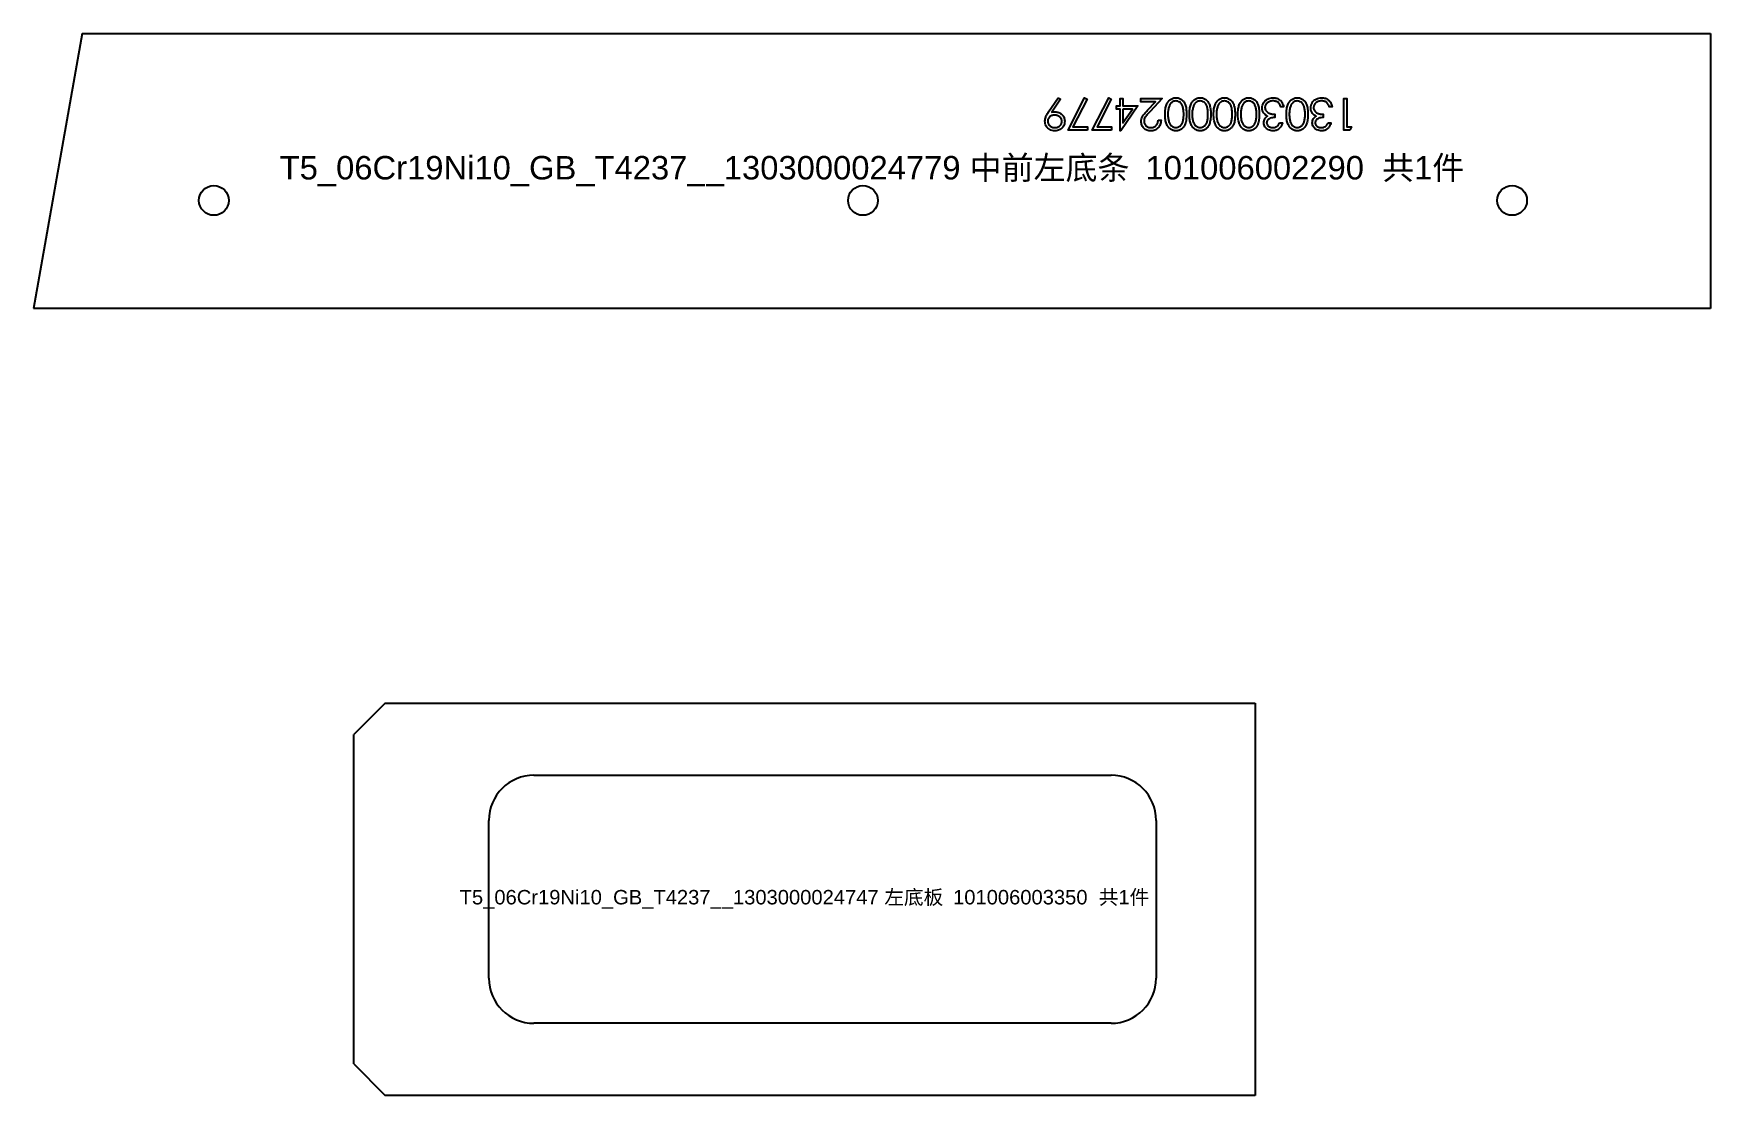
# Model space of a CAD drawing. Extents: x -16 to 22649, y -4599 to 814.
# Drawn here: x 13380.2 to 13566.2, y -309.5 to -191.8 of the extents above; entities that cross this region are included whole.
import ezdxf

# ---------------------------------------------------------------- set-up
doc = ezdxf.new("R2010")
doc.units = 0
doc.header["$MEASUREMENT"] = 0
doc.linetypes.add('CENTERX2', pattern=[20.32, 12.7, -2.54, 2.54, -2.54])
doc.layers.get('0').update_dxf_attribs({"linetype": 'CONTINUOUS'})
for name, color, linetype in [('1', 6, 'CENTERX2'), ('S1', 7, 'CONTINUOUS'), ('SLD-0', 7, 'CONTINUOUS')]:
    doc.layers.add(name, color=color, linetype=linetype)
doc.styles.get("Standard").update_dxf_attribs({"font": 'arial.ttf'})

# ---------------------------------------------------------------- blocks, each defined once
blk = doc.blocks.new('1303000024779_中前左底条_101006')
at = {"layer": '1', "color": 6, "linetype": 'CONTINUOUS', "flags": 128}
for points in [[(20.66, 8.14), (20.91, 7.97), (20.91, 7.97), (19.94, 6.54), (19.94, 6.54), (20.13, 6.56), (20.31, 6.57), (20.31, 6.57), (20.42, 6.56), (20.52, 6.55), (20.62, 6.53), (20.72, 6.49), (20.81, 6.45), (20.9, 6.4), (20.99, 6.34), (21.07, 6.27), (21.14, 6.19), (21.2, 6.11), (21.26, 6.03), (21.3, 5.94), (21.33, 5.84), (21.36, 5.74), (21.37, 5.64), (21.38, 5.53), (21.38, 5.53), (21.37, 5.39), (21.34, 5.25), (21.3, 5.12), (21.24, 4.99), (21.16, 4.88), (21.06, 4.77), (20.95, 4.68), (20.83, 4.6), (20.7, 4.54), (20.56, 4.5), (20.41, 4.47), (20.26, 4.46), (20.26, 4.46), (20.12, 4.47), (19.98, 4.5), (19.85, 4.54), (19.72, 4.6), (19.6, 4.68), (19.49, 4.77), (19.4, 4.88), (19.32, 5), (19.26, 5.12), (19.22, 5.26), (19.19, 5.39), (19.18, 5.54), (19.18, 5.54), (19.19, 5.65), (19.2, 5.76), (19.23, 5.87), (19.27, 5.99), (19.29, 6.05), (19.32, 6.12), (19.35, 6.18), (19.39, 6.25), (19.43, 6.33), (19.48, 6.4), (19.53, 6.48), (19.58, 6.56), (19.58, 6.56), (20.66, 8.14)], [(23.89, 4.55), (21.74, 4.55), (21.74, 4.55), (23.58, 8.14), (23.58, 8.14), (23.85, 7.99), (23.85, 7.99), (22.27, 4.91), (22.27, 4.91), (23.89, 4.91), (23.89, 4.91), (23.89, 4.55)], [(26.58, 4.55), (24.43, 4.55), (24.43, 4.55), (26.27, 8.14), (26.27, 8.14), (26.54, 7.99), (26.54, 7.99), (24.96, 4.91), (24.96, 4.91), (26.58, 4.91), (26.58, 4.91), (26.58, 4.55)], [(27.59, 4.46), (27.53, 4.46), (27.53, 4.46), (27.53, 6.88), (27.53, 6.88), (27.12, 6.88), (27.12, 6.88), (27.12, 7.24), (27.12, 7.24), (27.53, 7.24), (27.53, 7.24), (27.53, 8.05), (27.53, 8.05), (27.84, 8.05), (27.84, 8.05), (27.84, 7.24), (27.84, 7.24), (29.5, 7.24), (29.5, 7.24), (27.59, 4.46)], [(31.74, 5.63), (32.06, 5.63), (32.06, 5.63), (32.05, 5.5), (32.03, 5.38), (32, 5.27), (31.97, 5.16), (31.92, 5.06), (31.86, 4.96), (31.8, 4.87), (31.72, 4.79), (31.64, 4.71), (31.55, 4.64), (31.45, 4.59), (31.36, 4.54), (31.25, 4.51), (31.15, 4.48), (31.03, 4.47), (30.92, 4.46), (30.92, 4.46), (30.8, 4.47), (30.69, 4.48), (30.59, 4.5), (30.49, 4.54), (30.4, 4.58), (30.31, 4.63), (30.23, 4.7), (30.15, 4.77), (30.08, 4.85), (30.02, 4.93), (29.97, 5.02), (29.93, 5.11), (29.9, 5.2), (29.88, 5.3), (29.86, 5.4), (29.86, 5.5), (29.86, 5.5), (29.87, 5.65), (29.9, 5.79), (29.94, 5.92), (30, 6.06), (30.05, 6.12), (30.09, 6.2), (30.15, 6.28), (30.22, 6.36), (30.29, 6.45), (30.38, 6.55), (30.47, 6.65), (30.57, 6.76), (30.57, 6.76), (31.44, 7.69), (31.44, 7.69), (29.81, 7.69), (29.81, 7.69), (29.81, 8.05), (29.81, 8.05), (32.19, 8.05), (32.19, 8.05), (30.84, 6.6), (30.84, 6.6), (30.74, 6.5), (30.65, 6.4), (30.57, 6.31), (30.49, 6.23), (30.43, 6.15), (30.38, 6.08), (30.33, 6.02), (30.3, 5.97), (30.24, 5.86), (30.2, 5.75), (30.18, 5.64), (30.17, 5.53), (30.17, 5.53), (30.18, 5.46), (30.19, 5.39), (30.2, 5.32), (30.23, 5.26), (30.26, 5.2), (30.3, 5.14), (30.34, 5.08), (30.39, 5.03), (30.45, 4.98), (30.51, 4.94), (30.57, 4.9), (30.64, 4.87), (30.71, 4.85), (30.78, 4.83), (30.85, 4.82), (30.93, 4.82), (30.93, 4.82), (31.01, 4.82), (31.09, 4.83), (31.17, 4.85), (31.24, 4.87), (31.31, 4.9), (31.37, 4.94), (31.43, 4.98), (31.49, 5.03), (31.54, 5.09), (31.59, 5.15), (31.63, 5.21), (31.67, 5.29), (31.69, 5.36), (31.72, 5.45), (31.73, 5.53), (31.74, 5.63)], [(34.89, 6.3), (34.88, 6.13), (34.88, 5.97), (34.86, 5.83), (34.85, 5.69), (34.83, 5.56), (34.8, 5.44), (34.77, 5.33), (34.74, 5.23), (34.7, 5.14), (34.66, 5.05), (34.61, 4.97), (34.56, 4.9), (34.5, 4.83), (34.45, 4.76), (34.39, 4.71), (34.32, 4.66), (34.25, 4.61), (34.18, 4.57), (34.11, 4.54), (34.03, 4.51), (33.96, 4.49), (33.88, 4.47), (33.8, 4.46), (33.71, 4.46), (33.71, 4.46), (33.63, 4.46), (33.55, 4.47), (33.47, 4.49), (33.39, 4.51), (33.32, 4.54), (33.24, 4.57), (33.17, 4.61), (33.1, 4.66), (33.03, 4.71), (32.97, 4.77), (32.91, 4.83), (32.86, 4.9), (32.8, 4.98), (32.75, 5.06), (32.71, 5.15), (32.67, 5.25), (32.63, 5.35), (32.6, 5.46), (32.57, 5.58), (32.55, 5.71), (32.53, 5.84), (32.52, 5.99), (32.51, 6.14), (32.51, 6.3), (32.51, 6.3), (32.51, 6.46), (32.52, 6.61), (32.53, 6.76), (32.55, 6.89), (32.57, 7.02), (32.6, 7.14), (32.63, 7.25), (32.66, 7.35), (32.71, 7.45), (32.75, 7.53), (32.8, 7.62), (32.85, 7.69), (32.91, 7.77), (32.97, 7.83), (33.03, 7.89), (33.1, 7.94), (33.17, 7.99), (33.24, 8.03), (33.32, 8.06), (33.39, 8.09), (33.47, 8.11), (33.55, 8.13), (33.63, 8.14), (33.71, 8.14), (33.71, 8.14), (33.8, 8.14), (33.88, 8.13), (33.96, 8.11), (34.03, 8.09), (34.11, 8.06), (34.18, 8.03), (34.25, 7.99), (34.32, 7.95), (34.38, 7.9), (34.44, 7.84), (34.5, 7.78), (34.55, 7.71), (34.61, 7.63), (34.65, 7.55), (34.7, 7.46), (34.74, 7.37), (34.77, 7.27), (34.8, 7.16), (34.83, 7.04), (34.85, 6.91), (34.86, 6.77), (34.88, 6.63), (34.88, 6.47), (34.89, 6.3)], [(34.57, 6.3), (34.57, 6.44), (34.56, 6.57), (34.56, 6.7), (34.54, 6.81), (34.53, 6.91), (34.51, 7.01), (34.49, 7.1), (34.46, 7.18), (34.44, 7.25), (34.4, 7.32), (34.37, 7.38), (34.33, 7.44), (34.29, 7.49), (34.25, 7.54), (34.2, 7.59), (34.15, 7.63), (34.04, 7.69), (33.93, 7.74), (33.82, 7.77), (33.7, 7.78), (33.7, 7.78), (33.59, 7.77), (33.48, 7.74), (33.37, 7.7), (33.26, 7.63), (33.21, 7.59), (33.17, 7.55), (33.12, 7.5), (33.08, 7.44), (33.05, 7.38), (33.01, 7.32), (32.98, 7.25), (32.95, 7.18), (32.95, 7.18), (32.92, 7.09), (32.9, 6.99), (32.87, 6.88), (32.85, 6.78), (32.84, 6.67), (32.83, 6.55), (32.82, 6.43), (32.82, 6.3), (32.82, 6.3), (32.82, 6.17), (32.83, 6.05), (32.84, 5.94), (32.85, 5.83), (32.87, 5.73), (32.89, 5.63), (32.91, 5.54), (32.94, 5.45), (32.97, 5.37), (33, 5.3), (33.04, 5.23), (33.08, 5.17), (33.12, 5.11), (33.17, 5.06), (33.21, 5.01), (33.26, 4.97), (33.37, 4.91), (33.48, 4.86), (33.59, 4.83), (33.7, 4.82), (33.7, 4.82), (33.82, 4.83), (33.93, 4.86), (34.04, 4.91), (34.15, 4.97), (34.2, 5.01), (34.25, 5.06), (34.29, 5.11), (34.33, 5.16), (34.37, 5.22), (34.4, 5.28), (34.43, 5.35), (34.46, 5.42), (34.49, 5.5), (34.51, 5.59), (34.53, 5.68), (34.54, 5.79), (34.56, 5.9), (34.56, 6.03), (34.57, 6.16), (34.57, 6.3)], [(37.58, 6.3), (37.58, 6.13), (37.57, 5.97), (37.56, 5.83), (37.54, 5.69), (37.52, 5.56), (37.49, 5.44), (37.46, 5.33), (37.43, 5.23), (37.39, 5.14), (37.35, 5.05), (37.3, 4.97), (37.25, 4.9), (37.2, 4.83), (37.14, 4.76), (37.08, 4.71), (37.01, 4.66), (36.94, 4.61), (36.87, 4.57), (36.8, 4.54), (36.72, 4.51), (36.65, 4.49), (36.57, 4.47), (36.49, 4.46), (36.41, 4.46), (36.41, 4.46), (36.32, 4.46), (36.24, 4.47), (36.16, 4.49), (36.08, 4.51), (36.01, 4.54), (35.94, 4.57), (35.86, 4.61), (35.79, 4.66), (35.73, 4.71), (35.66, 4.77), (35.6, 4.83), (35.55, 4.9), (35.5, 4.98), (35.45, 5.06), (35.4, 5.15), (35.36, 5.25), (35.32, 5.35), (35.29, 5.46), (35.26, 5.58), (35.24, 5.71), (35.22, 5.84), (35.21, 5.99), (35.2, 6.14), (35.2, 6.3), (35.2, 6.3), (35.2, 6.46), (35.21, 6.61), (35.22, 6.76), (35.24, 6.89), (35.26, 7.02), (35.29, 7.14), (35.32, 7.25), (35.36, 7.35), (35.4, 7.45), (35.44, 7.53), (35.49, 7.62), (35.54, 7.69), (35.6, 7.77), (35.66, 7.83), (35.72, 7.89), (35.79, 7.94), (35.86, 7.99), (35.93, 8.03), (36.01, 8.06), (36.08, 8.09), (36.16, 8.11), (36.24, 8.13), (36.32, 8.14), (36.41, 8.14), (36.41, 8.14), (36.49, 8.14), (36.57, 8.13), (36.65, 8.11), (36.72, 8.09), (36.8, 8.06), (36.87, 8.03), (36.94, 7.99), (37.01, 7.95), (37.07, 7.9), (37.14, 7.84), (37.19, 7.78), (37.25, 7.71), (37.3, 7.63), (37.34, 7.55), (37.39, 7.46), (37.43, 7.37), (37.46, 7.27), (37.49, 7.16), (37.52, 7.04), (37.54, 6.91), (37.56, 6.77), (37.57, 6.63), (37.58, 6.47), (37.58, 6.3)], [(37.26, 6.3), (37.26, 6.44), (37.26, 6.57), (37.25, 6.7), (37.24, 6.81), (37.22, 6.91), (37.2, 7.01), (37.18, 7.1), (37.16, 7.18), (37.13, 7.25), (37.1, 7.32), (37.06, 7.38), (37.02, 7.44), (36.98, 7.49), (36.94, 7.54), (36.89, 7.59), (36.84, 7.63), (36.73, 7.69), (36.62, 7.74), (36.51, 7.77), (36.4, 7.78), (36.4, 7.78), (36.28, 7.77), (36.17, 7.74), (36.06, 7.7), (35.96, 7.63), (35.91, 7.59), (35.86, 7.55), (35.82, 7.5), (35.78, 7.44), (35.74, 7.38), (35.7, 7.32), (35.67, 7.25), (35.65, 7.18), (35.65, 7.18), (35.61, 7.09), (35.59, 6.99), (35.57, 6.88), (35.55, 6.78), (35.53, 6.67), (35.52, 6.55), (35.52, 6.43), (35.51, 6.3), (35.51, 6.3), (35.52, 6.17), (35.52, 6.05), (35.53, 5.94), (35.54, 5.83), (35.56, 5.73), (35.58, 5.63), (35.6, 5.54), (35.63, 5.45), (35.66, 5.37), (35.7, 5.3), (35.73, 5.23), (35.77, 5.17), (35.81, 5.11), (35.86, 5.06), (35.91, 5.01), (35.96, 4.97), (36.06, 4.91), (36.17, 4.86), (36.28, 4.83), (36.4, 4.82), (36.4, 4.82), (36.51, 4.83), (36.63, 4.86), (36.73, 4.91), (36.84, 4.97), (36.89, 5.01), (36.94, 5.06), (36.98, 5.11), (37.02, 5.16), (37.06, 5.22), (37.1, 5.28), (37.13, 5.35), (37.16, 5.42), (37.18, 5.5), (37.2, 5.59), (37.22, 5.68), (37.24, 5.79), (37.25, 5.9), (37.26, 6.03), (37.26, 6.16), (37.26, 6.3)], [(40.27, 6.3), (40.27, 6.13), (40.26, 5.97), (40.25, 5.83), (40.23, 5.69), (40.21, 5.56), (40.19, 5.44), (40.16, 5.33), (40.12, 5.23), (40.08, 5.14), (40.04, 5.05), (39.99, 4.97), (39.94, 4.9), (39.89, 4.83), (39.83, 4.76), (39.77, 4.71), (39.7, 4.66), (39.64, 4.61), (39.56, 4.57), (39.49, 4.54), (39.42, 4.51), (39.34, 4.49), (39.26, 4.47), (39.18, 4.46), (39.1, 4.46), (39.1, 4.46), (39.02, 4.46), (38.93, 4.47), (38.85, 4.49), (38.78, 4.51), (38.7, 4.54), (38.63, 4.57), (38.56, 4.61), (38.49, 4.66), (38.42, 4.71), (38.36, 4.77), (38.3, 4.83), (38.24, 4.9), (38.19, 4.98), (38.14, 5.06), (38.09, 5.15), (38.05, 5.25), (38.01, 5.35), (37.98, 5.46), (37.95, 5.58), (37.93, 5.71), (37.91, 5.84), (37.9, 5.99), (37.89, 6.14), (37.89, 6.3), (37.89, 6.3), (37.89, 6.46), (37.9, 6.61), (37.91, 6.76), (37.93, 6.89), (37.95, 7.02), (37.98, 7.14), (38.01, 7.25), (38.05, 7.35), (38.09, 7.45), (38.14, 7.53), (38.18, 7.62), (38.24, 7.69), (38.29, 7.77), (38.35, 7.83), (38.42, 7.89), (38.48, 7.94), (38.55, 7.99), (38.63, 8.03), (38.7, 8.06), (38.78, 8.09), (38.85, 8.11), (38.93, 8.13), (39.02, 8.14), (39.1, 8.14), (39.1, 8.14), (39.18, 8.14), (39.26, 8.13), (39.34, 8.11), (39.42, 8.09), (39.49, 8.06), (39.56, 8.03), (39.63, 7.99), (39.7, 7.95), (39.77, 7.9), (39.83, 7.84), (39.89, 7.78), (39.94, 7.71), (39.99, 7.63), (40.04, 7.55), (40.08, 7.46), (40.12, 7.37), (40.15, 7.27), (40.19, 7.16), (40.21, 7.04), (40.23, 6.91), (40.25, 6.77), (40.26, 6.63), (40.27, 6.47), (40.27, 6.3)], [(39.96, 6.3), (39.95, 6.44), (39.95, 6.57), (39.94, 6.7), (39.93, 6.81), (39.91, 6.91), (39.9, 7.01), (39.87, 7.1), (39.85, 7.18), (39.82, 7.25), (39.79, 7.32), (39.75, 7.38), (39.72, 7.44), (39.67, 7.49), (39.63, 7.54), (39.58, 7.59), (39.53, 7.63), (39.43, 7.69), (39.32, 7.74), (39.2, 7.77), (39.09, 7.78), (39.09, 7.78), (38.97, 7.77), (38.86, 7.74), (38.75, 7.7), (38.65, 7.63), (38.6, 7.59), (38.55, 7.55), (38.51, 7.5), (38.47, 7.44), (38.43, 7.38), (38.4, 7.32), (38.37, 7.25), (38.34, 7.18), (38.34, 7.18), (38.31, 7.09), (38.28, 6.99), (38.26, 6.88), (38.24, 6.78), (38.22, 6.67), (38.21, 6.55), (38.21, 6.43), (38.21, 6.3), (38.21, 6.3), (38.21, 6.17), (38.21, 6.05), (38.22, 5.94), (38.24, 5.83), (38.25, 5.73), (38.27, 5.63), (38.3, 5.54), (38.32, 5.45), (38.35, 5.37), (38.39, 5.3), (38.42, 5.23), (38.46, 5.17), (38.51, 5.11), (38.55, 5.06), (38.6, 5.01), (38.65, 4.97), (38.76, 4.91), (38.86, 4.86), (38.97, 4.83), (39.09, 4.82), (39.09, 4.82), (39.2, 4.83), (39.32, 4.86), (39.43, 4.91), (39.53, 4.97), (39.58, 5.01), (39.63, 5.06), (39.67, 5.11), (39.71, 5.16), (39.75, 5.22), (39.79, 5.28), (39.82, 5.35), (39.85, 5.42), (39.87, 5.5), (39.89, 5.59), (39.91, 5.68), (39.93, 5.79), (39.94, 5.9), (39.95, 6.03), (39.95, 6.16), (39.96, 6.3)], [(42.96, 6.3), (42.96, 6.13), (42.95, 5.97), (42.94, 5.83), (42.92, 5.69), (42.9, 5.56), (42.88, 5.44), (42.85, 5.33), (42.81, 5.23), (42.78, 5.14), (42.73, 5.05), (42.69, 4.97), (42.64, 4.9), (42.58, 4.83), (42.52, 4.76), (42.46, 4.71), (42.4, 4.66), (42.33, 4.61), (42.26, 4.57), (42.18, 4.54), (42.11, 4.51), (42.03, 4.49), (41.95, 4.47), (41.87, 4.46), (41.79, 4.46), (41.79, 4.46), (41.71, 4.46), (41.63, 4.47), (41.55, 4.49), (41.47, 4.51), (41.39, 4.54), (41.32, 4.57), (41.25, 4.61), (41.18, 4.66), (41.11, 4.71), (41.05, 4.77), (40.99, 4.83), (40.93, 4.9), (40.88, 4.98), (40.83, 5.06), (40.79, 5.15), (40.74, 5.25), (40.71, 5.35), (40.67, 5.46), (40.65, 5.58), (40.62, 5.71), (40.61, 5.84), (40.59, 5.99), (40.59, 6.14), (40.58, 6.3), (40.58, 6.3), (40.59, 6.46), (40.59, 6.61), (40.61, 6.76), (40.62, 6.89), (40.65, 7.02), (40.67, 7.14), (40.7, 7.25), (40.74, 7.35), (40.78, 7.45), (40.83, 7.53), (40.88, 7.62), (40.93, 7.69), (40.98, 7.77), (41.05, 7.83), (41.11, 7.89), (41.18, 7.94), (41.25, 7.99), (41.32, 8.03), (41.39, 8.06), (41.47, 8.09), (41.55, 8.11), (41.63, 8.13), (41.71, 8.14), (41.79, 8.14), (41.79, 8.14), (41.87, 8.14), (41.95, 8.13), (42.03, 8.11), (42.11, 8.09), (42.18, 8.06), (42.26, 8.03), (42.33, 7.99), (42.39, 7.95), (42.46, 7.9), (42.52, 7.84), (42.58, 7.78), (42.63, 7.71), (42.68, 7.63), (42.73, 7.55), (42.77, 7.46), (42.81, 7.37), (42.85, 7.27), (42.88, 7.16), (42.9, 7.04), (42.92, 6.91), (42.94, 6.77), (42.95, 6.63), (42.96, 6.47), (42.96, 6.3)], [(42.65, 6.3), (42.65, 6.44), (42.64, 6.57), (42.63, 6.7), (42.62, 6.81), (42.61, 6.91), (42.59, 7.01), (42.57, 7.1), (42.54, 7.18), (42.51, 7.25), (42.48, 7.32), (42.45, 7.38), (42.41, 7.44), (42.37, 7.49), (42.32, 7.54), (42.27, 7.59), (42.22, 7.63), (42.12, 7.69), (42.01, 7.74), (41.9, 7.77), (41.78, 7.78), (41.78, 7.78), (41.67, 7.77), (41.55, 7.74), (41.45, 7.7), (41.34, 7.63), (41.29, 7.59), (41.25, 7.55), (41.2, 7.5), (41.16, 7.44), (41.12, 7.38), (41.09, 7.32), (41.06, 7.25), (41.03, 7.18), (41.03, 7.18), (41, 7.09), (40.97, 6.99), (40.95, 6.88), (40.93, 6.78), (40.92, 6.67), (40.91, 6.55), (40.9, 6.43), (40.9, 6.3), (40.9, 6.3), (40.9, 6.17), (40.9, 6.05), (40.91, 5.94), (40.93, 5.83), (40.94, 5.73), (40.96, 5.63), (40.99, 5.54), (41.02, 5.45), (41.05, 5.37), (41.08, 5.3), (41.12, 5.23), (41.16, 5.17), (41.2, 5.11), (41.24, 5.06), (41.29, 5.01), (41.34, 4.97), (41.45, 4.91), (41.56, 4.86), (41.67, 4.83), (41.78, 4.82), (41.78, 4.82), (41.9, 4.83), (42.01, 4.86), (42.12, 4.91), (42.22, 4.97), (42.27, 5.01), (42.32, 5.06), (42.37, 5.11), (42.41, 5.16), (42.44, 5.22), (42.48, 5.28), (42.51, 5.35), (42.54, 5.42), (42.57, 5.5), (42.59, 5.59), (42.61, 5.68), (42.62, 5.79), (42.63, 5.9), (42.64, 6.03), (42.65, 6.16), (42.65, 6.3)], [(45.21, 5.36), (45.52, 5.36), (45.52, 5.36), (45.49, 5.25), (45.46, 5.15), (45.42, 5.06), (45.38, 4.98), (45.33, 4.9), (45.27, 4.82), (45.21, 4.75), (45.14, 4.69), (45.07, 4.64), (44.99, 4.59), (44.92, 4.55), (44.83, 4.52), (44.75, 4.49), (44.66, 4.48), (44.57, 4.46), (44.48, 4.46), (44.48, 4.46), (44.34, 4.47), (44.21, 4.49), (44.08, 4.53), (43.96, 4.59), (43.85, 4.65), (43.75, 4.73), (43.66, 4.82), (43.59, 4.92), (43.53, 5.03), (43.49, 5.14), (43.46, 5.25), (43.46, 5.37), (43.46, 5.37), (43.46, 5.48), (43.48, 5.58), (43.51, 5.68), (43.56, 5.78), (43.62, 5.86), (43.69, 5.95), (43.77, 6.02), (43.86, 6.09), (43.86, 6.09), (43.75, 6.15), (43.65, 6.22), (43.56, 6.3), (43.49, 6.39), (43.49, 6.39), (43.44, 6.46), (43.39, 6.53), (43.36, 6.61), (43.33, 6.68), (43.31, 6.76), (43.29, 6.84), (43.28, 6.93), (43.28, 7.01), (43.28, 7.01), (43.29, 7.16), (43.32, 7.3), (43.37, 7.44), (43.44, 7.58), (43.52, 7.7), (43.62, 7.81), (43.74, 7.91), (43.87, 7.99), (44.01, 8.06), (44.16, 8.1), (44.32, 8.13), (44.49, 8.14), (44.49, 8.14), (44.6, 8.14), (44.71, 8.12), (44.81, 8.1), (44.91, 8.07), (45, 8.04), (45.09, 7.99), (45.17, 7.94), (45.25, 7.88), (45.33, 7.81), (45.39, 7.73), (45.45, 7.65), (45.51, 7.55), (45.55, 7.45), (45.59, 7.35), (45.63, 7.23), (45.65, 7.11), (45.65, 7.11), (45.34, 7.11), (45.34, 7.11), (45.32, 7.19), (45.29, 7.26), (45.26, 7.33), (45.22, 7.4), (45.19, 7.45), (45.15, 7.51), (45.11, 7.55), (45.07, 7.59), (45.07, 7.59), (45.01, 7.64), (44.94, 7.67), (44.88, 7.71), (44.81, 7.73), (44.73, 7.75), (44.65, 7.77), (44.57, 7.78), (44.48, 7.78), (44.48, 7.78), (44.38, 7.78), (44.29, 7.77), (44.2, 7.75), (44.12, 7.73), (44.04, 7.69), (43.97, 7.66), (43.9, 7.61), (43.83, 7.56), (43.78, 7.5), (43.73, 7.44), (43.69, 7.38), (43.65, 7.32), (43.62, 7.25), (43.61, 7.18), (43.59, 7.11), (43.59, 7.04), (43.59, 7.04), (43.6, 6.94), (43.62, 6.85), (43.66, 6.76), (43.71, 6.67), (43.78, 6.59), (43.85, 6.52), (43.94, 6.46), (44.04, 6.41), (44.09, 6.39), (44.15, 6.37), (44.22, 6.35), (44.3, 6.34), (44.38, 6.33), (44.47, 6.31), (44.56, 6.31), (44.67, 6.3), (44.67, 6.3), (44.67, 5.94), (44.67, 5.94), (44.54, 5.94), (44.41, 5.92), (44.3, 5.89), (44.18, 5.86), (44.08, 5.81), (44, 5.76), (43.93, 5.71), (43.87, 5.65), (43.83, 5.58), (43.79, 5.51), (43.78, 5.44), (43.77, 5.37), (43.77, 5.37), (43.77, 5.31), (43.78, 5.26), (43.8, 5.21), (43.82, 5.16), (43.85, 5.11), (43.88, 5.07), (43.92, 5.02), (43.97, 4.98), (44.02, 4.94), (44.08, 4.91), (44.13, 4.88), (44.2, 4.86), (44.26, 4.84), (44.33, 4.83), (44.4, 4.82), (44.47, 4.82), (44.47, 4.82), (44.59, 4.83), (44.7, 4.85), (44.81, 4.89), (44.9, 4.94), (44.95, 4.98), (44.99, 5.01), (45.03, 5.06), (45.07, 5.11), (45.1, 5.16), (45.14, 5.22), (45.17, 5.29), (45.21, 5.36)], [(48.35, 6.3), (48.34, 6.13), (48.34, 5.97), (48.33, 5.83), (48.31, 5.69), (48.29, 5.56), (48.26, 5.44), (48.23, 5.33), (48.2, 5.23), (48.16, 5.14), (48.12, 5.05), (48.07, 4.97), (48.02, 4.9), (47.97, 4.83), (47.91, 4.76), (47.85, 4.71), (47.78, 4.66), (47.71, 4.61), (47.64, 4.57), (47.57, 4.54), (47.49, 4.51), (47.42, 4.49), (47.34, 4.47), (47.26, 4.46), (47.18, 4.46), (47.18, 4.46), (47.09, 4.46), (47.01, 4.47), (46.93, 4.49), (46.85, 4.51), (46.78, 4.54), (46.7, 4.57), (46.63, 4.61), (46.56, 4.66), (46.5, 4.71), (46.43, 4.77), (46.37, 4.83), (46.32, 4.9), (46.26, 4.98), (46.22, 5.06), (46.17, 5.15), (46.13, 5.25), (46.09, 5.35), (46.06, 5.46), (46.03, 5.58), (46.01, 5.71), (45.99, 5.84), (45.98, 5.99), (45.97, 6.14), (45.97, 6.3), (45.97, 6.3), (45.97, 6.46), (45.98, 6.61), (45.99, 6.76), (46.01, 6.89), (46.03, 7.02), (46.06, 7.14), (46.09, 7.25), (46.13, 7.35), (46.17, 7.45), (46.21, 7.53), (46.26, 7.62), (46.31, 7.69), (46.37, 7.77), (46.43, 7.83), (46.49, 7.89), (46.56, 7.94), (46.63, 7.99), (46.7, 8.03), (46.78, 8.06), (46.85, 8.09), (46.93, 8.11), (47.01, 8.13), (47.09, 8.14), (47.18, 8.14), (47.18, 8.14), (47.26, 8.14), (47.34, 8.13), (47.42, 8.11), (47.49, 8.09), (47.57, 8.06), (47.64, 8.03), (47.71, 7.99), (47.78, 7.95), (47.84, 7.9), (47.9, 7.84), (47.96, 7.78), (48.02, 7.71), (48.07, 7.63), (48.11, 7.55), (48.16, 7.46), (48.2, 7.37), (48.23, 7.27), (48.26, 7.16), (48.29, 7.04), (48.31, 6.91), (48.33, 6.77), (48.34, 6.63), (48.34, 6.47), (48.35, 6.3)], [(48.03, 6.3), (48.03, 6.44), (48.03, 6.57), (48.02, 6.7), (48.01, 6.81), (47.99, 6.91), (47.97, 7.01), (47.95, 7.1), (47.93, 7.18), (47.9, 7.25), (47.86, 7.32), (47.83, 7.38), (47.79, 7.44), (47.75, 7.49), (47.71, 7.54), (47.66, 7.59), (47.61, 7.63), (47.5, 7.69), (47.39, 7.74), (47.28, 7.77), (47.17, 7.78), (47.17, 7.78), (47.05, 7.77), (46.94, 7.74), (46.83, 7.7), (46.73, 7.63), (46.68, 7.59), (46.63, 7.55), (46.59, 7.5), (46.55, 7.44), (46.51, 7.38), (46.47, 7.32), (46.44, 7.25), (46.42, 7.18), (46.42, 7.18), (46.38, 7.09), (46.36, 6.99), (46.33, 6.88), (46.32, 6.78), (46.3, 6.67), (46.29, 6.55), (46.28, 6.43), (46.28, 6.3), (46.28, 6.3), (46.28, 6.17), (46.29, 6.05), (46.3, 5.94), (46.31, 5.83), (46.33, 5.73), (46.35, 5.63), (46.37, 5.54), (46.4, 5.45), (46.43, 5.37), (46.46, 5.3), (46.5, 5.23), (46.54, 5.17), (46.58, 5.11), (46.63, 5.06), (46.68, 5.01), (46.73, 4.97), (46.83, 4.91), (46.94, 4.86), (47.05, 4.83), (47.17, 4.82), (47.17, 4.82), (47.28, 4.83), (47.39, 4.86), (47.5, 4.91), (47.61, 4.97), (47.66, 5.01), (47.71, 5.06), (47.75, 5.11), (47.79, 5.16), (47.83, 5.22), (47.86, 5.28), (47.9, 5.35), (47.92, 5.42), (47.95, 5.5), (47.97, 5.59), (47.99, 5.68), (48.01, 5.79), (48.02, 5.9), (48.03, 6.03), (48.03, 6.16), (48.03, 6.3)], [(50.59, 5.36), (50.9, 5.36), (50.9, 5.36), (50.88, 5.25), (50.84, 5.15), (50.8, 5.06), (50.76, 4.98), (50.71, 4.9), (50.65, 4.82), (50.59, 4.75), (50.53, 4.69), (50.45, 4.64), (50.38, 4.59), (50.3, 4.55), (50.22, 4.52), (50.13, 4.49), (50.05, 4.48), (49.96, 4.46), (49.86, 4.46), (49.86, 4.46), (49.73, 4.47), (49.59, 4.49), (49.47, 4.53), (49.34, 4.59), (49.23, 4.65), (49.13, 4.73), (49.04, 4.82), (48.97, 4.92), (48.91, 5.03), (48.87, 5.14), (48.85, 5.25), (48.84, 5.37), (48.84, 5.37), (48.85, 5.48), (48.87, 5.58), (48.9, 5.68), (48.94, 5.78), (49, 5.86), (49.07, 5.95), (49.15, 6.02), (49.25, 6.09), (49.25, 6.09), (49.14, 6.15), (49.04, 6.22), (48.95, 6.3), (48.87, 6.39), (48.87, 6.39), (48.82, 6.46), (48.78, 6.53), (48.74, 6.61), (48.71, 6.68), (48.69, 6.76), (48.67, 6.84), (48.66, 6.93), (48.66, 7.01), (48.66, 7.01), (48.67, 7.16), (48.7, 7.3), (48.75, 7.44), (48.82, 7.58), (48.91, 7.7), (49.01, 7.81), (49.12, 7.91), (49.26, 7.99), (49.4, 8.06), (49.55, 8.1), (49.71, 8.13), (49.87, 8.14), (49.87, 8.14), (49.98, 8.14), (50.09, 8.12), (50.19, 8.1), (50.29, 8.07), (50.39, 8.04), (50.47, 7.99), (50.56, 7.94), (50.64, 7.88), (50.71, 7.81), (50.78, 7.73), (50.84, 7.65), (50.89, 7.55), (50.94, 7.45), (50.98, 7.35), (51.01, 7.23), (51.04, 7.11), (51.04, 7.11), (50.72, 7.11), (50.72, 7.11), (50.7, 7.19), (50.67, 7.26), (50.64, 7.33), (50.61, 7.4), (50.57, 7.45), (50.53, 7.51), (50.49, 7.55), (50.45, 7.59), (50.45, 7.59), (50.39, 7.64), (50.33, 7.67), (50.26, 7.71), (50.19, 7.73), (50.11, 7.75), (50.04, 7.77), (49.95, 7.78), (49.87, 7.78), (49.87, 7.78), (49.77, 7.78), (49.67, 7.77), (49.59, 7.75), (49.5, 7.73), (49.42, 7.69), (49.35, 7.66), (49.28, 7.61), (49.22, 7.56), (49.16, 7.5), (49.11, 7.44), (49.07, 7.38), (49.04, 7.32), (49.01, 7.25), (48.99, 7.18), (48.98, 7.11), (48.97, 7.04), (48.97, 7.04), (48.98, 6.94), (49.01, 6.85), (49.04, 6.76), (49.1, 6.67), (49.16, 6.59), (49.24, 6.52), (49.32, 6.46), (49.42, 6.41), (49.48, 6.39), (49.54, 6.37), (49.61, 6.35), (49.68, 6.34), (49.76, 6.33), (49.85, 6.31), (49.95, 6.31), (50.05, 6.3), (50.05, 6.3), (50.05, 5.94), (50.05, 5.94), (49.92, 5.94), (49.8, 5.92), (49.68, 5.89), (49.57, 5.86), (49.47, 5.81), (49.38, 5.76), (49.31, 5.71), (49.25, 5.65), (49.21, 5.58), (49.18, 5.51), (49.16, 5.44), (49.15, 5.37), (49.15, 5.37), (49.16, 5.31), (49.17, 5.26), (49.18, 5.21), (49.2, 5.16), (49.23, 5.11), (49.27, 5.07), (49.31, 5.02), (49.35, 4.98), (49.41, 4.94), (49.46, 4.91), (49.52, 4.88), (49.58, 4.86), (49.64, 4.84), (49.71, 4.83), (49.78, 4.82), (49.86, 4.82), (49.86, 4.82), (49.98, 4.83), (50.09, 4.85), (50.19, 4.89), (50.29, 4.94), (50.33, 4.98), (50.37, 5.01), (50.41, 5.06), (50.45, 5.11), (50.49, 5.16), (50.52, 5.22), (50.56, 5.29), (50.59, 5.36)], [(52.99, 4.55), (52.34, 4.55), (52.34, 4.55), (52.34, 8.05), (52.34, 8.05), (52.65, 8.05), (52.65, 8.05), (52.65, 4.91), (52.65, 4.91), (53.19, 4.91), (53.19, 4.91), (52.99, 4.55)], [(20.25, 6.21), (20.17, 6.21), (20.09, 6.2), (20.01, 6.18), (19.94, 6.16), (19.87, 6.13), (19.81, 6.1), (19.75, 6.05), (19.7, 6.01), (19.65, 5.95), (19.61, 5.9), (19.57, 5.84), (19.55, 5.78), (19.52, 5.72), (19.51, 5.65), (19.5, 5.59), (19.49, 5.51), (19.49, 5.51), (19.5, 5.44), (19.51, 5.38), (19.53, 5.31), (19.55, 5.25), (19.58, 5.19), (19.62, 5.13), (19.67, 5.08), (19.72, 5.02), (19.78, 4.98), (19.84, 4.93), (19.91, 4.9), (19.98, 4.87), (20.05, 4.85), (20.12, 4.83), (20.2, 4.82), (20.28, 4.82), (20.28, 4.82), (20.36, 4.82), (20.44, 4.83), (20.51, 4.85), (20.58, 4.87), (20.65, 4.9), (20.71, 4.93), (20.78, 4.98), (20.84, 5.02), (20.89, 5.08), (20.94, 5.13), (20.97, 5.19), (21.01, 5.25), (21.03, 5.31), (21.05, 5.38), (21.06, 5.44), (21.06, 5.51), (21.06, 5.51), (21.06, 5.59), (21.05, 5.65), (21.03, 5.72), (21.01, 5.78), (20.97, 5.84), (20.93, 5.9), (20.88, 5.95), (20.83, 6.01), (20.76, 6.05), (20.7, 6.1), (20.63, 6.13), (20.56, 6.16), (20.49, 6.18), (20.41, 6.2), (20.33, 6.21), (20.25, 6.21)], [(27.84, 6.88), (27.84, 5.36), (27.84, 5.36), (28.88, 6.88), (28.88, 6.88), (27.84, 6.88)]]:
    blk.add_lwpolyline(points, dxfattribs=at)
at = {"layer": 'SLD-0', "linetype": 'CONTINUOUS'}
for p, q in [((-87.62, 15.25), (-93, -15.25)), ((-87.62, 15.25), (93, 15.25)), ((93, 15.25), (93, -15.25)), ((93, -15.25), (-93, -15.25))]:
    blk.add_line(p, q, dxfattribs=at)
for centre in [(-73, -3.25), (-1, -3.25), (71, -3.25)]:
    blk.add_circle(centre, 1.65, dxfattribs=at)
at = {"layer": 'S1', "color": 3, "insert": (0, 0), "char_height": 2.6, "attachment_point": 5}
blk.add_mtext('T5_06Cr19Ni10_GB_T4237__1303000024779 {\\fSimSun|b0|i0|c134|p2;中前左底条 }101006002290  {\\fSimSun|b0|i0|c134|p2;共}1{\\fSimSun|b0|i0|c134|p2;件}', dxfattribs=at)
blk = doc.blocks.new('1303000024747_左底板_10100600')
at = {"layer": 'SLD-0', "linetype": 'CONTINUOUS'}
for p, q in [((-46.5, 21.75), (-50, 18.25)), ((-46.5, 21.75), (50, 21.75)), ((50, 21.75), (50, -21.75)), ((-50, -18.25), (-50, 18.25)), ((-30, 13.75), (34, 13.75)), ((-35, -8.75), (-35, 8.75)), ((39, 8.75), (39, -8.75)), ((34, -13.75), (-30, -13.75)), ((-50, -18.25), (-46.5, -21.75)), ((50, -21.75), (-46.5, -21.75))]:
    blk.add_line(p, q, dxfattribs=at)
for centre, start, end in [((-30, 8.75), 90, 180), ((34, 8.75), 0, 90), ((-30, -8.75), 180, 270), ((34, -8.75), 270, 0)]:
    blk.add_arc(centre, 5, start, end, dxfattribs=at)
at = {"layer": 'S1', "color": 3, "insert": (0, 0), "char_height": 1.6, "attachment_point": 5}
blk.add_mtext('T5_06Cr19Ni10_GB_T4237__1303000024747 {\\fSimSun|b0|i0|c134|p2;左底板 }101006003350  {\\fSimSun|b0|i0|c134|p2;共}1{\\fSimSun|b0|i0|c134|p2;件}', dxfattribs=at)

msp = doc.modelspace()

# ---------------------------------------------------------------- block references
for name, p in [('1303000024779_中前左底条_101006', (13473.20082, -207.01523)), ('1303000024747_左底板_10100600', (13465.7101, -287.74371))]:
    msp.add_blockref(name, p)

doc.saveas('drawing.dxf')
